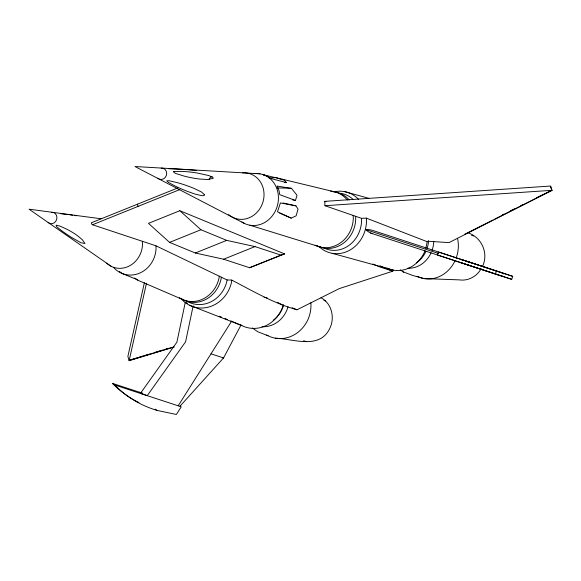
<?xml version="1.0" encoding="UTF-8"?>
<svg xmlns="http://www.w3.org/2000/svg" width="581" height="581" viewBox="0 0 581 581"><rect width="100%" height="100%" fill="white"/><g stroke="black" fill="none" stroke-linecap="round" stroke-linejoin="round"><path stroke-width="0.87" d="M427.26 241.58L425.8 248.385M219.233 276.171L219.095 277.769A28.592 25.76 -71.9 0 1 179.355 297.77M221.296 277.166L221.172 278.56A28.672 25.825 -71.9 0 1 182.049 299.07M177.75 187.961L91.428 222.748A1.322 0.479 59.3 0 0 92.263 224.673L155.897 245.785L227.055 279.948L226.975 280.776A28.847 26.341 -68.8 0 1 186.189 300.711M227.055 279.948L231.725 280.086L231.543 282.061A31.49 28.752 -68.8 0 1 210.017 306.659A31.49 28.752 -68.8 0 1 180.952 298.445M193.175 305.759L185.593 341.81L147.24 395.668A45.391 5.309 32.3 0 1 144.822 394.782A46.349 5.418 32.3 0 1 140.696 393.017A58.202 6.805 32.3 0 1 142.512 393.315M144.4 282.664L127.878 356.414L129.12 360.692L174.285 346.995M129.12 360.692L146.477 283.237M295.468 200.474L297 195.245L291.509 188.426L277.064 186.051L279.054 190.648L279.708 194.657L295.468 200.474L292.839 199.958M482.491 266.432C488.861 253.483 481.765 237.36 468.148 232.865M470.893 262.641L470.9 262.619A57.555 24.976 -71.8 0 0 469.521 262.278A58.202 25.259 -71.8 0 0 468.141 262.104M495.419 274.007L496.406 271M512.711 276.338L438.415 252.001L437.428 255.008L511.723 279.345L512.711 276.338L504.882 273.767M241.057 324.939L223.54 357.932L180.226 405.945A1.598 0.392 42.1 0 1 180.132 406.097M481.148 268.647C477.081 276.345 468.126 281.226 459.426 279.882L424.036 278.582L412.583 275.43L402.967 271.763M178.178 405.799L231.369 321.598M424.98 250.76L424.537 252.009A31.49 27.953 -74.6 0 1 387.2 268.19M460.842 262.336L460.392 262.496L503.117 276.527M551.95 190.314L449.011 242.611L428.132 241.253L427.231 241.711L366.306 218.122L361.491 218.325L324.953 205.718L324.823 202.377L324.285 201.396L550.708 186.029L551.95 190.314L324.953 205.718M502.347 214.934L503.959 214.12M510.401 210.881L514.425 208.855M520.859 205.616L522.472 204.802M536.96 197.511L551.885 190.365L550.41 186.632M464.953 234.114L493.124 219.938M494.736 219.124L551.885 190.365M231.725 280.086C252.975 291.081 273.738 303.384 296.993 309.782L339.231 288.626L392.785 271.182L381.397 266.374M279.722 213.14L291.183 218.129L296.121 215.827L298.053 209.102L295.961 205.863L283.085 202.987M92.386 224.803L179.892 189.544M179.834 210.714L148.475 223.351L169.565 242.386L195.325 253.004L223.62 259.228L249.598 267.732L284.61 253.912L179.834 210.714L200.924 229.749L226.684 240.367L254.986 246.591L280.957 255.095L284.61 253.912M169.565 242.386L200.924 229.749M195.325 253.004L226.684 240.367M223.62 259.228L254.986 246.591M249.598 267.732L280.957 255.095M143.354 355.986L129.469 360.256L173.283 347.053M145.09 355.456L149.426 354.12M154.633 352.522L162.44 350.118M165.912 349.05L168.512 348.251M269.141 178.011L275.685 177.612L333.022 191.461A28.592 25.76 -71.9 0 1 347.293 200.002M168.81 168.751L175.694 168.948A362.972 4.336 2 0 1 188.215 169.696L196.32 170.429M284.617 182.623L286.382 182.608L284.639 180.328L275.685 177.612M134.371 278.03L137.835 279.919L122.33 273.557L119.41 271.509M277.188 187.939L291.154 188.222M275.249 338.186C292.933 338.701 319.688 350.096 329.826 328.316C335.055 317.771 331.787 303.318 320.944 297.741M260.048 173.835L134.959 166.522L244.114 223.286M60.947 213.757L68.493 214.636M100.978 218.761L29.05 209.196L111.167 266.301M69.996 214.839L72.552 215.202M74.274 215.457L76.264 215.762M324.285 201.396L325.999 201.701M295.961 205.863L280.42 202.922L277.493 211.804L291.183 218.129M114.762 385.029A546.736 228.5 -54.6 0 0 156.964 410.389L176.377 414.478L181.228 406.794L114.762 385.029L112.424 383.366L142.548 393.228M264.035 297.254L267.216 297.98M471.104 262.75L470.552 262.619A57.221 31.396 -71.8 0 0 469.985 262.503M286.382 182.608L270.673 178.461L267.362 176.145L263.113 174.721L274.414 177.416M344.402 191.577L368.891 198.317M332.179 253.316L393.395 270.158M471.932 235.385L473.609 235.864L471.903 235.29M249.874 225.217L321.46 247.346M501.831 272.772L373.191 230.577A97.593 44.89 -71.5 0 0 365.616 229.546A76.583 35.223 -71.5 0 0 372.247 233.598M504.105 273.513L461.379 259.482L461.648 259.881M365.616 229.546L438.742 253.541M370.54 233.039L500.844 275.779M503.894 276.781L511.723 279.345M211.005 353.836L223.591 357.961L223.104 357.605M303.645 340.727L305.904 341.483M189.471 305.221L241.892 325.6A31.49 28.752 -68.8 0 0 283.368 304.829M268.131 335.803L257.71 331.715L252.336 328.025M323.871 300.275L325.52 300.943M219.175 316.202L221.688 317.211M225.043 318.562L227.556 319.572M230.911 320.923L241.892 325.6M372.879 264.035L380.214 267.064L392.785 271.182L386.619 268.001M379.821 265.706L380.584 266.025M292.112 307.719L296.993 309.782M137.101 279.911L181.555 299.033M277.471 302.302L282.17 304.872M400.273 269.853L403.592 272.198M139.484 392.226L141.829 393.896M155.207 409.14L156.964 410.389M141.219 393.468L140.66 393.068L176.9 342.173L185.31 302.2A97.593 8.628 32.7 0 1 185.68 302.302M180.226 405.945L180.451 406.54M366.306 218.122L366.48 219.19A31.49 27.953 -74.6 0 1 350.212 249.917A31.49 27.953 -74.6 0 1 319.223 246.729M361.491 218.325L361.556 218.761A28.847 25.608 -74.6 0 1 323.791 247.898M355.55 216.277L355.695 217.214A28.672 25.825 -71.9 0 1 317.422 245.959M353.095 215.435L353.277 216.575A28.592 25.76 -71.9 0 1 315.091 245.204M142.294 241.289L142.519 242.698A23.509 21.177 -71.9 0 1 130.086 265.561A23.509 21.177 -71.9 0 1 106.584 263.106M155.897 245.785L156.042 246.693A26.21 23.93 -68.8 0 1 140.747 272.62A26.21 23.93 -68.8 0 1 113.607 267.427M310.842 302.73A31.49 28.752 -68.8 0 1 297.24 332.848A31.49 28.752 -68.8 0 1 266.664 335.005M138.22 206.335A1.307 0.45 68.1 0 1 137.595 205.216A1.307 0.45 68.1 0 1 137.523 204.171M283.593 305.098A26.21 23.93 -68.8 0 1 273.208 320.254M288.009 306.812A26.21 23.93 -68.8 0 1 262.002 326.733M187.503 303.26A76.583 6.769 32.7 0 1 186.058 302.563M51.491 212.312A5.774 5.207 -71.9 0 1 56.611 219.669A5.774 5.207 -71.9 0 1 48.107 222.443M138.968 402.589A546.736 228.5 -54.6 0 1 112.424 383.366M334.62 191.766A31.49 27.953 -74.6 0 1 358.528 199.341M332.862 191.723A28.672 25.825 -71.9 0 1 349.137 199.929M339.682 193.233A28.847 25.608 -74.6 0 1 353.204 199.501M457.501 238.225A31.49 27.953 -74.6 0 1 456.114 258.16M455.17 260.433A31.49 27.953 -74.6 0 1 417.114 276.258M428.553 240.657A26.21 23.262 -74.6 0 1 427.173 248.218M425.931 251.413A26.21 23.262 -74.6 0 1 416.403 262.823M253.948 173.661A26.21 23.262 -74.6 0 1 277.565 205.042A26.21 23.262 -74.6 0 1 241.856 221.957M242.531 172.84A23.509 21.177 -71.9 0 1 262.714 202.791A23.509 21.177 -71.9 0 1 228.631 214.621M433.738 241.224A26.21 23.262 -74.6 0 1 432.046 250.455M431.087 252.829A26.21 23.262 -74.6 0 1 407.768 268.226M209.233 179.544A3.515 3.116 -74.9 0 1 212.174 176.617M161.198 168.098A5.774 5.207 -71.9 0 1 166.355 175.433A5.774 5.207 -71.9 0 1 157.836 178.214M330.509 191.149A28.592 25.76 -71.9 0 1 332.194 191.331M469.906 265.648A45.391 19.696 -71.8 0 1 467.814 264.631L468.627 264.9A45.601 25.019 -71.8 0 1 468.126 264.595M503.168 273.201A1.598 1.198 -71.8 0 1 503.669 273.949M502.761 276.069A1.598 1.198 -71.8 0 1 502.187 276.193M468.264 262.271A57.221 31.396 -71.8 0 1 468.845 262.329M204.265 194.453L204.389 195.267L203.648 195.703L201.651 195.623L195.405 194.199L187.445 191.396A346.545 102.06 -6.7 0 1 174.431 185.695L168.432 182.383L166.711 180.844L169.049 180.72L177.779 182.761A444.937 209.254 -37 0 1 193.596 188.215L201.324 191.897L204.265 194.453M173.973 171.468L173.596 171.685L173.944 172.484L175.883 173.53L184.3 176.145A396.017 195.107 73.9 0 0 199.661 179.035L207.737 179.514L213.263 178.28L212.915 177.481L208.942 175.593L197.38 173.044A394.012 131.313 42.8 0 0 182.572 171.38L173.973 171.468M56.495 225.254L56.117 225.348L56.764 226.793L60.656 229.953A444.937 93.178 7.4 0 0 71.507 237.411L80.926 242.749L84.979 243.526L82.364 239.75L77.491 235.697A346.545 134.022 -21.9 0 0 66.677 229.117L59.937 226.096L56.495 225.254"/></g></svg>
